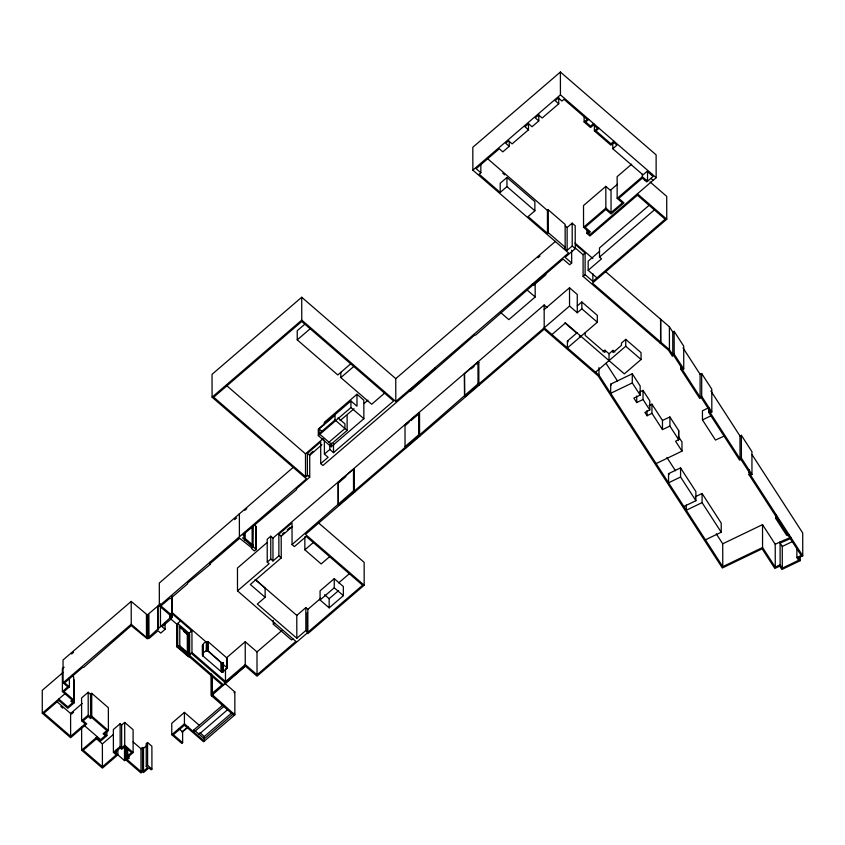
<?xml version="1.0" encoding="UTF-8"?>
<svg xmlns="http://www.w3.org/2000/svg" width="845" height="845" viewBox="0 0 845 845"><rect width="100%" height="100%" fill="white"/><g stroke="black" fill="none" stroke-linecap="round" stroke-linejoin="round"><path stroke-width="1.27" d="M227.115 667.93L208.377 651.03C206.032 649.72 201.279 653.428 202.8 655.815L221.432 671.881L223.017 671.796L227.02 668.247L226.925 658.012L208.356 641.883C206.022 640.658 202.24 643.858 202.473 646.277M58.749 699.037L67.832 706.895L72.659 702.755L70.8 701.16L72.152 699.998L62.403 691.548L67.801 686.9L63.09 682.823L63.048 659.977L131.197 601.397L131.239 624.254L146.47 637.447L148.572 637.51L170.88 617.114L170.743 615.762L159.346 605.897L159.314 583.039L293.405 467.2M90.531 694.315L91.714 693.301L91.756 716.159L90.573 717.173L90.531 694.315L88.176 692.277L81.585 697.938L81.627 720.796L85.155 723.859L70.631 736.344L43.887 713.191L58.749 700.41L67.832 708.279L74.254 702.765L72.406 701.16L73.747 699.998L63.998 691.548L69.396 686.911L64.685 682.834L82.757 667.296L83.602 667.444L131.239 625.627L147.315 638.809L149.322 638.239L158.026 630.75L160.719 633.085L165.102 629.314L162.082 626.694L170.859 619.142L171.989 617.294L171.683 597.436M790.857 537.293L780.093 541.941L780.136 564.798L782.312 568.167L798.641 560.298L796.867 557.563L801.218 555.471L788.501 535.804L786.632 535.308L775.784 518.513L776.08 516.601L749.05 474.784L749.04 469.672M777.252 516.411L776.956 518.323L787.403 534.494L789.262 534.991M180.545 620.99L176.763 624.244L176.827 625.057M226.925 659.248L227.104 658.466M189.312 656.671L188.477 656.818L176.869 646.774L176.806 645.96L221.95 684.915L211.778 693.682L211.461 695.72L234.076 715.514M131.197 601.397L147.379 614.98L160.444 603.826M310.115 453.913L313.062 451.314M253.246 525.252L252.951 547.137L242.684 537.959L244.543 536.364L242.864 534.906L296.563 489.614L296.405 488.885L309.745 477.129L309.703 455.413L321.934 444.628M612.783 143.629L612.794 148.741L643.003 174.894L647.164 171.313L653.122 176.468L646.742 181.95L642.327 178.126L618.762 198.374L623.98 202.895L611.062 213.996L605.844 209.475L585.152 227.263L590.37 231.783L588.511 233.378L589.947 234.625L656.153 177.714L656.111 154.857L560.393 72.015L472.82 147.283L472.862 170.13L568.579 252.982L395.798 401.502L301.76 320.107L301.718 297.25L212.042 374.335L212.084 397.192L306.46 478.872L159.346 605.897M472.862 170.13L560.436 94.862L560.393 72.015M212.084 397.192L301.76 320.107M509.229 141.263L509.239 146.333L502.817 151.857L499.289 148.794L476.147 168.683L480.858 172.76L479.168 174.218L500.198 192.417L506.958 186.608L506.937 177.461L500.187 183.27L500.198 192.417M528.484 123.254L528.495 129.792L512.112 143.872L508.574 140.809L505.701 143.28L509.239 146.333M538.783 114.582L538.793 120.93L532.044 126.739L528.505 123.676L524.956 126.729L528.495 129.792M558.714 97.27L558.725 103.798L542.173 118.025L538.635 114.973L535.265 117.877L538.793 120.93M305.182 323.899L297.229 330.722L297.25 339.87L337.789 374.958L350.707 363.857M297.25 339.87L310.168 328.768M612.794 148.741L616.956 145.16L613.924 142.541L610.882 145.16L594.394 130.891L597.436 128.271L593.57 124.923L590.528 127.542L584.138 122.007L587.18 119.398L563.964 99.298L561.936 101.041L558.397 97.988L555.197 100.745L558.725 103.798M588.775 119.398L585.733 122.007L590.528 126.158L593.57 123.55M599.031 128.282L595.989 130.891L610.882 143.777L613.924 141.168M384.57 393.168L371.652 404.269L340.831 377.588L353.749 366.487M506.937 177.461L534.864 201.638L534.874 210.775L528.125 216.584L547.465 233.326L548.268 232.639L548.225 209.782L547.433 210.468L547.465 233.326M356.981 394.266L357.002 406.213L350.939 400.974L318.301 429.028L318.311 435.597L331.219 446.773L363.868 418.719L363.825 400.203L356.981 394.266L324.332 422.32L324.343 424.718M319.104 428.996L335.021 415.317L335.032 419.965L347.147 430.454L331.219 444.132L319.114 433.654L319.104 428.996L322.061 431.563M631.648 164.183L617.125 176.668L617.167 198.374L622.385 202.895L611.062 212.613L611.03 190.907L605.812 186.386L583.515 205.557L583.557 227.263L588.775 231.783L586.916 233.378L589.937 235.998L637.405 195.206L665.152 219.225L592.873 281.364L585.131 274.667L585.099 252.951L575.477 244.627M319.114 433.654L335.032 419.965M318.311 435.597L350.95 407.543L350.939 400.974M340.091 420.609L354.034 408.769M572.181 223.154L572.223 246.011L567.153 250.363L567.111 227.506L572.181 223.154L575.202 225.773L575.244 248.631L565.115 257.334L571.674 263.017L569.646 264.76L563.087 259.077L545.859 273.886L546.028 274.614L533.533 285.356L532.688 285.209L475.598 335.148L474.753 335L410.068 391.478L409.223 391.33L322.917 465.51L320.73 463.62L320.699 441.903L307.348 453.374L307.39 475.091L309.745 477.129M610.586 190.136L617.505 184.189M71.603 653.998L73.589 652.287M307.39 475.091L305.531 476.686L305.489 453.828L323.149 438.65M364.005 403.53L367.945 400.15M395.798 401.502L395.756 378.644L555.556 241.29M538.033 257.725L540.029 256.003M244.807 510.348L246.782 508.648M234.625 519.675L236.621 517.964M64.157 667.149L62.361 668.691L62.403 691.548M383.778 392.481L384.57 391.795M328.99 442.21L344.908 428.521L344.908 423.863L337.989 417.874M62.91 672.567L42.25 690.333L42.292 713.191L70.631 737.717L86.76 723.859L83.222 720.796L88.207 716.518L90.563 718.556L91.746 717.532L106.808 730.566L103.09 733.766L105.276 735.657L100.629 739.65L84.563 725.749M583.557 227.263L605.854 208.102L605.812 186.386M617.167 198.374L642.327 176.742L642.327 174.186M320.73 463.62L328.092 457.293L324.417 454.103L329.825 449.455L329.814 444.375M548.225 209.782L565.136 224.411L565.168 247.268L564.375 247.955L567.153 250.363M645.02 180.45L645.823 179.763M651.389 174.978L652.192 174.292M63.09 682.823L131.239 624.254M329.825 449.455L333.5 452.645L393.601 400.984L301.749 321.491L213.679 397.192L305.869 476.981L307.728 475.386M210.257 561.83L210.257 564.375L187.463 583.103L187.632 583.832L170.405 598.64L169.56 598.492L160.941 605.897L171.715 615.213M210.257 564.375L210.099 563.657L239.653 538.244L251.937 548.004L251.43 548.437L254.282 550.919L256.141 549.609L256.109 526.467L254.197 524.808M42.292 713.191L64.917 693.734M660.156 343.091L583.103 276.41L583.071 254.694L585.099 252.951M535.16 283.931L535.191 296.986L508.838 319.632L500.768 312.65M249.74 543.335L252.433 545.659L252.94 545.226L244.87 538.233L244.87 540.145M649.382 205.06L599.485 247.944L599.496 257.091L601.524 258.834L588.173 270.305L596.929 277.878M599.601 251.335L588.162 261.168L588.173 270.305M305.848 630.507L296.827 638.26L296.785 615.403L305.816 607.65L305.848 630.507L307.865 632.25L362.589 585.215L306.239 536.438L294.409 546.599L292.064 544.56L292.021 522.854L278.85 534.177L278.882 555.883L272.977 560.974L272.935 538.117L270.749 536.216L267.2 539.268L267.242 562.126L269.09 563.731L237.508 590.877L295.877 641.397L257.038 674.785L245.261 664.592L245.219 641.735L226.449 657.875M255.972 549.461L253.289 546.842M267.073 542.564L237.466 568.02L237.508 590.877M599.496 257.091L654.389 209.909M272.935 538.117L544.159 304.982L547.116 307.548M338.169 504.064L338.127 482.347L353.495 469.133L354.34 469.281L354.382 490.998L353.537 490.85L292.064 544.56M405.051 446.572L405.008 424.855L418.697 413.099L419.532 413.247L419.574 434.964L418.729 434.816L405.051 446.572L405.22 447.301L354.382 490.998M464.507 395.471L464.465 373.754L477.974 362.146L478.819 362.294L478.851 384L478.016 383.862L419.574 434.964M338.338 504.792L338.296 483.076L345.848 476.58M409.012 422.299L405.178 425.584L405.008 424.855M410.923 420.652L419.532 413.247M471.256 368.8L474.087 366.36M476.929 363.92L478.819 362.294M70.631 736.344L70.6 713.486L82.218 703.494M71.582 714.004L73.578 712.293M282.293 534.135L284.279 532.424M287.268 529.847L290.257 527.28M544.169 309.555L569.519 287.765L577.262 294.461L577.293 312.745L581.846 308.826L581.835 301.971L577.283 305.89M583.103 276.41L585.131 274.667M296.827 638.26L257.292 604.048L265.14 597.309L250.331 584.497L281.237 557.922L281.205 536.216L292.497 526.509M81.627 720.796L88.218 715.134L88.176 692.277M267.242 562.126L270.791 559.073L270.749 536.216M650.08 181.981L666.716 196.378L666.758 219.225L592.44 283.107L669.43 349.65L672.8 354.858L674.183 354.192L674.141 331.335L672.757 332L672.8 354.858M187.337 653.903L187.305 634.468L188.192 633.708L179.774 626.42L179.805 645.844L188.224 653.132L187.78 653.523L185.911 651.907M478.851 384L569.551 306.048L569.519 287.765M189.069 633.317L177.672 623.462L177.714 645.168L189.111 655.033L189.069 633.317L191.942 630.856L171.841 613.459M176.869 645.897L177.714 645.168M179.805 645.844L179.362 646.235L183.101 649.478M551.943 334.536L565.463 322.906L624.349 373.87L641.07 359.495L641.059 352.64L625.744 339.384L621.455 343.07L621.466 345.362L612.984 352.65L612.984 350.358L609.023 353.759L609.034 360.614M329.624 556.675L321.174 563.942L304.855 549.82L313.305 542.553M191.942 630.856L191.973 652.572L188.551 655.509L189.692 655.614L223.545 684.925M117.856 748.512L117.867 754.86L102.414 768.147L81.648 750.17L97.27 736.745M91.714 693.301L108.361 707.719L108.403 730.576L104.685 733.766L106.871 735.657L100.629 741.033L97.259 738.118L83.243 750.17L102.425 766.764L116.272 754.86L113.41 752.388L113.367 729.531L120.127 723.721L121.638 725.031L121.68 747.888L124.722 745.279L124.68 722.422L121.638 725.031M581.835 301.971L597.32 315.365L597.33 322.22L567.418 347.929L567.407 341.074L577.072 332.772M102.425 766.764L102.382 743.906L113.262 734.558M580.145 335.613L579.343 336.299L580.145 336.986M113.41 752.388L120.17 746.579L120.127 723.721M292.856 638.778L291.504 639.94L273.336 624.212L274.688 623.05M126.127 757.204L131.535 752.557L124.722 746.653L121.68 749.272L120.17 747.952L115.004 752.388L124.521 760.616L127.31 758.218L126.127 757.204L126.116 747.043M334.25 578.656L320.065 590.845L320.075 599.992L329.17 607.851L343.355 595.662L343.334 586.514L334.25 578.656L334.271 587.803L343.355 595.662M141.009 771.612L140.967 748.754L142.488 747.445L142.53 770.302L141.009 771.612L127.215 759.676L128.905 758.218L127.732 757.204L133.13 752.557L133.098 729.7L124.68 722.422M125.599 746.969L125.62 759.676L141.009 772.985L142.53 771.686L143.534 772.552L148.942 767.915L151.128 769.806L151.931 769.119L151.889 746.262L147.558 742.512L146.206 743.674L146.248 766.531L147.59 767.693L143.544 771.179L142.53 770.302M603.055 351.795L604.914 350.2L609.023 353.759M199.346 725.327L184.421 712.409L171.757 723.299L171.778 734.727L181.823 743.42L182.626 742.734L182.604 731.876L178.908 728.675M143.544 771.179L143.502 748.321L146.745 745.533M257.038 674.785L256.996 651.928L281.892 630.528M307.865 632.25L307.833 609.393L320.762 598.281M338.676 582.881L349.619 573.48M320.075 599.992L334.271 587.803M191.973 652.572L225.499 681.577L245.261 664.592M223.376 684.777L245.261 665.976L257.028 676.169L307.189 633.053L307.157 612.731M245.42 666.113L212.422 694.801L234.868 714.828L203.55 741.752L184.442 725.211L173.373 734.727L182.626 742.734M329.17 607.851L329.149 598.714L338.602 590.581M171.778 734.727L184.442 723.838L184.421 712.409M595.514 372.244L625.754 346.249L625.744 339.384M181.802 731.992L187.738 726.89M182.604 731.876L188.139 727.122M146.248 766.531L147.6 765.369L147.558 742.512M234.033 692.657L234.836 691.97L224.263 682.823M204.342 736.491L204.31 741.097L193.949 732.129L193.98 729.805L222.721 705.11M318.375 522.749L364.153 562.358L364.184 585.215L307.865 633.634L307.189 633.053M223.714 706.547L193.949 732.129L184.442 723.838M199.05 734.252L227.812 709.525M232.079 712.641L204.3 736.523L199.916 732.731M204.31 738.805L234.065 713.222M649.002 405.642L651.939 404.163L662.469 420.451L662.48 429.598L669.905 426.112L669.895 416.976L662.469 420.451M639.866 391.9L643.024 390.379L649.784 400.847L649.805 409.983L644.872 412.36L647.069 415.761L651.949 413.311L651.939 404.163M632.282 373.765L632.292 382.912L610.692 393.305L610.671 384.158L632.282 373.765L640.161 385.954L640.172 395.101L633.866 398.132L636.718 402.558L643.034 399.516L643.024 390.379M749.05 474.784L750.423 474.119L740.97 459.49L739.586 460.155L708.712 412.392L710.286 411.642L701.276 397.689L699.692 398.449L680.838 369.276L682.211 368.621L673.75 355.523L672.366 356.189L668.522 350.242L660.082 343.028M674.141 331.335L683.711 346.133L683.753 368.99L682.369 369.656L700.125 397.129L701.709 396.368L701.667 373.511L700.093 374.272L700.125 397.129M708.797 407.723L702.438 410.776L702.459 419.923L715.472 440.055L724.059 436.136M701.667 373.511L711.786 389.154L711.828 412.011L710.244 412.772L740.03 458.835L741.403 458.17L741.371 435.312L739.988 435.978L740.03 458.835M669.895 416.976L678.683 430.57L678.524 439.791M702.459 419.923L710.941 415.835M678.683 430.57L678.693 439.706L675.567 441.217L681.989 451.135L656.132 463.588M680.563 467.876L680.574 477.013L668.553 482.801L668.543 473.665L680.563 467.876L695.879 491.568L695.9 500.705L683.869 506.493M695.308 496.744L702.079 493.491L721.207 523.087L721.229 532.223L705.427 539.828M741.371 435.312L751.923 451.642L751.965 474.499L750.582 475.165L802.75 555.841L798.398 557.932L800.173 560.679L781.878 569.488L779.703 566.129L774.833 568.463L762.127 548.827L722.338 567.977L598.154 375.919L544.201 329.212L305.478 534.41L364.184 585.215M702.079 493.491L702.089 502.627L686.288 510.232L686.288 505.014M762.528 524.639L762.57 547.497L722.771 566.657L722.728 543.8L762.528 524.639L775.224 544.286L775.266 567.143L780.136 564.798M775.224 544.286L780.093 541.941M782.312 568.167L782.269 546.451L792.768 541.402M790.857 538.434L780.093 543.081L782.269 546.451M206.645 650.016L221.126 662.543L222.679 662.818L222.7 671.955M605.242 271.361L669.398 326.793L672.757 332M532.318 284.152L533.163 284.3L544.803 274.298L544.634 273.569M479.221 385.066L478.386 384.919L465.722 395.798L465.891 396.516M408.853 390.274L409.698 390.422L435.355 368.367L435.186 367.638M419.944 436.02L419.099 435.872L406.276 446.899L406.445 447.618M354.752 492.054L353.907 491.906L339.394 504.38L339.563 505.109M560.436 94.862L656.153 177.714M650.882 178.39L653.111 180.323M642.327 176.742L647.545 181.263L647.523 171.039M637.405 193.822L666.758 219.225M605.854 208.102L611.062 212.613M487.047 158.216L547.433 210.468M565.263 225.9L567.111 227.506M502.733 173.172L504.729 174.894M574.991 243.064L592.831 258.507M506.958 186.608L534.874 210.775M575.382 248.039L583.071 254.694M572.223 246.011L575.244 248.631M548.268 232.639L565.168 247.268M625.754 346.249L641.07 359.495M581.846 308.826L597.33 322.22M569.551 306.048L577.293 312.745M612.984 350.358L614.801 351.942M527.111 290.004L535.191 296.986M564.882 322.917L576.723 333.162M567.407 341.074L568.199 341.76M722.771 566.657L598.989 375.201L544.201 327.839L544.159 304.982M301.718 297.25L395.756 378.644M350.95 407.543L363.868 418.719M307.348 453.374L309.703 455.413M226.481 385.447L305.489 453.828M278.85 534.177L281.205 536.216M324.607 594.785L329.149 598.714M278.882 555.883L281.237 557.922M270.791 559.073L272.977 560.974M250.585 544.159L252.38 545.712L252.338 526.636M305.816 607.65L307.833 609.393M255.296 579.49L296.785 615.403M255.253 579.617L265.119 588.162L265.14 597.309M245.219 641.735L256.996 651.928M171.947 612.414L206.634 642.432M170.056 618.329L176.827 624.18L176.869 646.774M179.32 626.81L187.748 634.099L187.78 653.523M183.566 631.236L187.305 634.468M191.181 653.259L225.499 682.961M184.073 651.865L185.942 653.481M193.949 729.837L204.342 738.773M71.762 675.451L73.716 677.141L73.747 699.998M142.488 747.445L143.502 748.321M133.087 741.931L140.967 748.754M91.756 716.159L108.403 730.576M124.722 745.279L133.13 752.557M147.6 765.369L151.931 769.119M88.218 715.134L90.573 717.173M120.17 746.579L121.68 747.888M56.721 701.477L70.6 713.486M60.819 706.399L62.773 708.099M95.675 738.097L102.382 743.906M683.035 347.897L700.093 374.272M710.92 391.013L739.988 435.978M751.976 454.515L802.708 532.994L802.75 555.841M701.709 396.368L711.828 412.011M674.183 354.192L683.753 368.99M741.403 458.17L751.965 474.499M762.57 547.497L775.266 567.143M678.408 436.485L681.968 441.998L681.989 451.135M669.905 426.112L678.693 439.706M632.292 382.912L640.172 395.101M643.034 399.516L649.805 409.983M651.949 413.311L662.48 429.598M702.089 502.627L721.229 532.223M680.574 477.013L695.9 500.705M606.097 363.413L617.547 381.116M666.916 457.483L675.504 470.76M716.285 533.839L722.728 543.8M610.671 384.158L611.22 385.014M668.543 473.665L669.092 474.51M464.465 373.754L464.665 396.199M338.127 482.347L338.296 483.076M800.173 556.866L800.173 560.679M796.856 548.616L796.867 557.563M775.773 514.689L775.784 518.513M708.702 408.568L708.712 412.392M680.827 365.452L680.838 369.276M669.398 326.793L669.43 349.65M660.695 319.262L660.737 342.119M660.568 319.252L660.61 342.109M647.059 410.543L647.069 415.761M636.707 396.03L636.718 402.558M604.914 350.2L604.925 352.492L585.162 335.38L585.152 333.099M598.978 367.586L598.989 375.201M594.384 124.363L594.394 130.891M592.852 273.738L592.873 281.364M586.905 229.565L586.916 233.378M584.127 115.659L584.138 122.007M571.653 250.247L571.674 263.017M480.847 163.877L480.858 172.76M477.974 362.146L478.016 383.862M418.697 413.099L418.729 434.816M353.495 469.133L353.537 490.85M347.115 415.592L347.147 430.454M340.82 372.36L340.831 377.588M333.49 443.752L333.5 452.645M331.219 443.065L331.219 446.773M324.385 440.139L324.417 454.103M304.834 536.755L304.855 549.82M273.326 620.293L273.336 624.212M256.109 526.467L256.141 549.609M252.94 545.226L252.951 547.137M252.401 526.583L252.433 545.659M245.029 532.382L245.039 539.997M244.532 532.551L244.543 536.364M239.367 513.644L239.41 536.501M234.836 691.97L234.868 714.828M226.925 658.012L226.935 668.384M226.819 657.875L226.83 668.522M226.692 657.759L226.713 668.638M225.478 668.881L225.499 681.577M223.143 662.543L223.164 671.69M223.006 662.66L223.017 671.796M222.848 662.744L222.869 671.891M222.499 662.871L222.52 672.007M222.319 662.902L222.341 672.039M222.129 662.913L222.15 672.05M221.95 662.902L221.96 672.039M221.76 662.871L221.781 672.007M221.591 662.818L221.601 671.955M221.422 662.744L221.432 671.881M221.126 662.543L221.284 671.796M212.771 693.164L212.782 695.699M212.581 692.942L212.676 695.593M211.958 675.704L211.989 693.481M211.746 675.905L211.778 693.682M211.567 674.384L211.599 695.963M211.43 674.141L211.461 695.72M211.271 674.352L211.303 695.203M208.356 641.883L208.377 651.03M208.06 641.693L208.24 650.925M207.902 641.619L207.912 650.756M207.722 641.566L207.733 650.703M207.532 641.535L207.553 650.671M207.352 641.524L207.363 650.661M207.162 641.535L207.183 650.671M206.983 641.566L206.993 650.703M206.803 641.619L206.814 650.756M206.634 641.682L206.497 650.914M206.338 641.883L206.349 651.02M202.789 644.936L202.8 655.815M202.663 645.052L202.684 655.699M202.568 645.189L202.578 655.562M202.42 645.485L202.43 655.266M191.139 630.402L191.139 631.542M189.65 634.035L189.692 655.614M188.192 633.708L188.224 653.132M176.668 624.381L176.711 646.573M172 595.915L171.989 617.294M171.831 596.496L171.862 615.551M170.912 614.315L170.88 617.114M170.806 614.822L170.711 617.6M170.584 615.297L170.584 617.832M170.436 614.241L170.436 618.054M170.257 614.452L170.257 618.265M170.035 613.385L170.046 618.466M165.092 622.923L165.102 629.314M160.444 606.372L160.476 626.684M157.983 606.52L158.026 629.377M157.645 606.235L157.688 629.081M148.731 614.473L148.773 637.331M148.53 614.653L148.572 637.51M148.361 614.769L148.403 637.626M148.192 614.854L148.224 637.711M147.991 614.928L148.033 637.785M147.79 614.97L147.833 637.827M147.59 614.991L147.632 637.848M147.379 614.98L147.421 637.838M147.178 614.949L147.22 637.806M146.977 614.896L147.019 637.753M146.787 614.822L146.829 637.679M146.618 614.727L146.66 637.584M146.438 614.59L146.47 637.447M128.894 754.416L128.905 758.218M127.711 748.311L127.732 757.204M127.289 748.057L127.31 756.951M127.194 748.247L127.215 759.676M124.49 746.653L124.521 760.616M116.261 749.779L116.272 753.592M106.871 731.854L106.871 735.657M81.606 727.313L81.648 750.17M74.212 679.908L74.254 702.765M69.385 678.017L69.396 686.911"/></g></svg>
